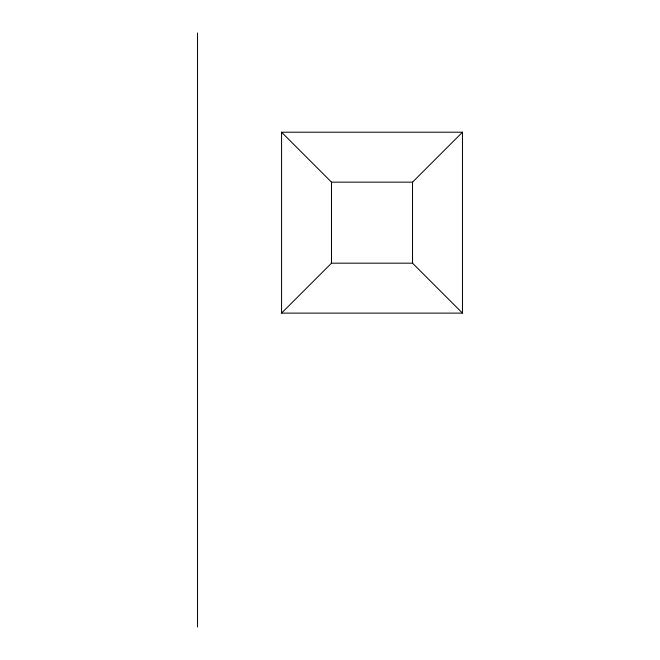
<?xml version="1.0" encoding="UTF-8"?>
<svg xmlns="http://www.w3.org/2000/svg" width="660" height="660" viewBox="0 0 660 660"><rect width="100%" height="100%" fill="white"/><g stroke="black" fill="none" stroke-linecap="round" stroke-linejoin="round"><path stroke-width="0.99" d="M281.564 313.12L331.51 263.175L412.533 263.175L462.478 313.12L281.564 313.12L281.564 132.206L462.478 132.206L462.478 313.12M281.564 132.206L331.51 182.152L412.533 182.152L462.478 132.206M412.533 182.152L412.533 263.175M331.51 182.152L331.51 263.175M197.521 33L197.521 627"/></g></svg>
